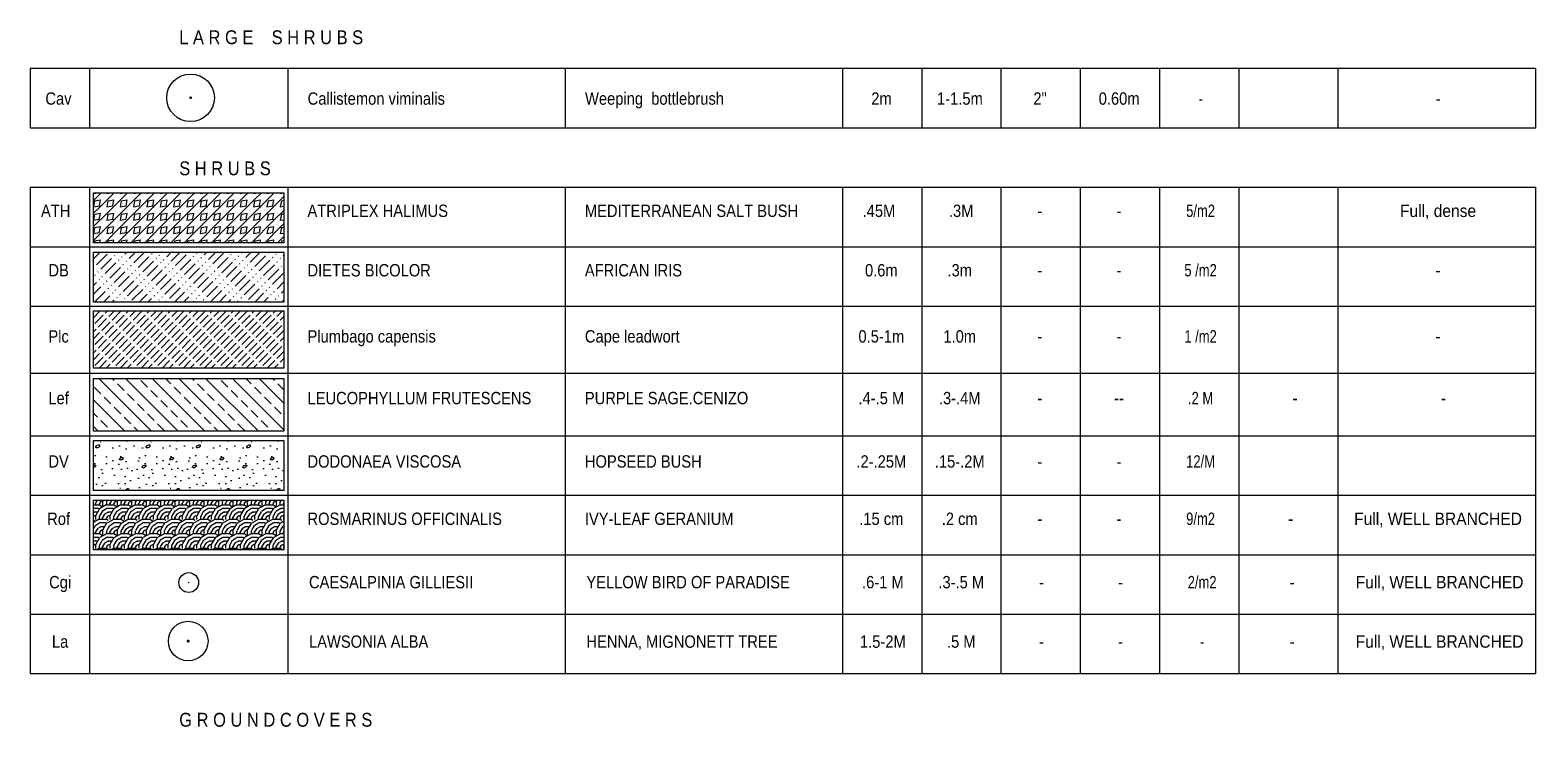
# Model space of a CAD drawing. Extents: x -2743 to -1606, y 314 to 679.
# Drawn here: x -2607.2 to -2531.2, y 504.1 to 539.3 of the extents above; entities that cross this region are included whole.
import ezdxf
from ezdxf.enums import TextEntityAlignment as Align

# ---------------------------------------------------------------- set-up
doc = ezdxf.new("R2010")
doc.units = 0
doc.header["$MEASUREMENT"] = 0
for name, color, linetype in [('ATRIPLEX HALIMUS-BO', 92, 'Continuous'), ('ATRIPLEX HALIMUS-HA', 109, 'Continuous'), ('DIETES BICOLOR-BO', 92, 'Continuous'), ('DIETES BICOLOR-HA', 109, 'Continuous'), ('DODONAEA VISCOSA-HA', 109, 'Continuous'), ('L-ANNO-SCHD-TEXT', 109, 'Continuous'), ('L-PLNT-TAB', 1, 'Continuous'), ('L-PLNT-tree5m', 71, 'Continuous'), ('L-PLNT-txt', 54, 'Continuous'), ('LEUCOPHYLLUM FRUTESCENS-BO', 92, 'Continuous'), ('LEUCOPHYLLUM FRUTESCENS-HA', 109, 'Continuous'), ('LK-SHRB-035M', 123, 'Continuous'), ('LK-SHRB-TRNK', 15, 'Continuous'), ('Plumbago capensis-bo', 92, 'Continuous'), ('Plumbago capensis-ha', 109, 'Continuous'), ('ROSMARINUS OFFICINALIS-BO', 92, 'Continuous'), ('ROSMARINUS OFFICINALIS-HA', 109, 'Continuous')]:
    doc.layers.add(name, color=color, linetype=linetype)
doc.styles.add('PLNT-LEG', font='arial.ttf', dxfattribs={"width": 0.85})

# ---------------------------------------------------------------- blocks, each defined once
blk = doc.blocks.new('LAFX-SHRUB-LRG-001')
at = {"layer": 'LK-SHRB-035M'}
blk.add_circle((0, 0), 0.5, dxfattribs=at)
at = {"layer": 'LK-SHRB-TRNK', "const_width": 0.0375}
blk.add_lwpolyline([(-0.01875, 0, 1), (0.01875, 0, 1)], format="xyb", close=True, dxfattribs=at)
blk = doc.blocks.new('PL-TAB')
at = {"style": 'PLNT-LEG'}
for tag, width, p in [('ABRV.', 0.85, (1.439, 0)), ('SYMBOL', 0.85, (7.527, 0)), ('HEIGHT', 0.85, (42.963, 0)), ('SPREAD', 0.85, (46.921, 0)), ('CALIBER', 0.85, (50.966, 0)), ('ROOTS', 0.85, (54.958, 0)), ('SPACING', 0.75, (59.078, 0)), ('QUANTITY', 0.9, (63.622, 0)), ('REMARKS', 0.9, (69.211, 0))]:
    blk.add_attdef(tag, text='', height=0.625, dxfattribs=dict(at, width=width)).set_placement(p, align=Align.CENTER)
at = {"style": 'PLNT-LEG', "width": 0.85}
for tag, p in [('BOTANICAL-NAME', (14, 0)), ('COMMON-NAME', (28, 0))]:
    blk.add_attdef(tag, p, '', height=0.625, dxfattribs=at)
blk = doc.blocks.new('PL-B-LA-PL-TAB')
at = {"style": 'PLNT-LEG'}
for tag, width, p in [('ABRV.', 0.85, (1.439, 0)), ('SYMBOL', 0.85, (7.527, 0)), ('HEIGHT', 0.85, (42.963, 0)), ('SPREAD', 0.85, (46.921, 0)), ('CALIBER', 0.85, (50.966, 0)), ('ROOTS', 0.85, (54.958, 0)), ('SPACING', 0.75, (59.078, 0)), ('QUANTITY', 0.9, (63.622, 0)), ('REMARKS', 0.9, (69.211, 0))]:
    blk.add_attdef(tag, text='', height=0.625, dxfattribs=dict(at, width=width)).set_placement(p, align=Align.CENTER)
at = {"style": 'PLNT-LEG', "width": 0.85}
for tag, p in [('BOTANICAL-NAME', (14, 0)), ('COMMON-NAME', (28, 0))]:
    blk.add_attdef(tag, p, '', height=0.625, dxfattribs=at)
blk = doc.blocks.new('LAFX-TREE-SIMP-0002')
for radius in [1.2, 0.04]:
    blk.add_circle((-2599.094, 528.277), radius)

msp = doc.modelspace()

# ---------------------------------------------------------------- hatches: boundary and pattern name
at = {"layer": 'ATRIPLEX HALIMUS-HA'}
h = msp.add_hatch(dxfattribs=at)
h.set_pattern_fill('LFX-MARBL', color=256, scale=1.905, angle=45, pattern_type=2)
h.set_pattern_definition([(45, (-2618.807, 526.664), (2e-16, 2.69408), [1.905, 0]), (45, (-2618.4837, 526.3408), (2e-16, 2.69408), [1.905, 0]), (45, (-2618.1469, 526.004), (2e-16, 2.69408), [1.905, 0]), (45, (-2617.7967, 525.6538), (2e-16, 2.69408), [1.905, 0]), (10.3048, (-2618.82041, 527.00081), (6.7351939, 1.34703395), [0.30121, -29.81949]), (79.6952, (-2618.52406, 527.05469), (4.0410959, 22.899657), [0.30121, -29.81949]), (190.3048, (-2617.12314, 526.004), (-6.7351939, -1.34703395), [0.30121, -29.81949]), (259.6952, (-2617.41949, 525.95012), (-4.0410959, -22.899657), [0.30121, -29.81949]), (190.3048, (-2617.79666, 526.67752), (-6.7351939, -1.34703395), [0.30121, -29.81949]), (259.6952, (-2618.09301, 526.62364), (-4.0410959, -22.899657), [0.30121, -29.81949]), (10.3048, (-2618.1469, 526.32729), (6.7351939, 1.34703395), [0.30121, -29.81949]), (79.6952, (-2617.85055, 526.38117), (4.0410959, 22.899657), [0.30121, -29.81949]), (45, (-2617.8505, 525.7076), (2e-16, 2.69408), [0, -1.905]), (79.6952, (-2617.85055, 525.70765), (4.0410959, 22.899657), [0.30121, -29.81949]), (190.3048, (-2618.47018, 526.67752), (-6.7351939, -1.34703395), [0.30121, -29.81949]), (45, (-2618.7665, 526.6236), (2e-16, 2.69408), [0, -1.905]), (190.3048, (-2617.79666, 526.004), (-6.7351939, -1.34703395), [0.30121, -29.81949]), (45, (-2618.093, 525.9501), (2e-16, 2.69408), [0, -1.905]), (45, (-2618.524, 526.3812), (2e-16, 2.69408), [0, -1.905]), (79.6952, (-2618.52406, 526.38117), (4.0410959, 22.899657), [0.30121, -29.81949]), (259.6952, (-2616.74597, 527.29715), (-4.0410959, -22.899657), [0.30121, -29.81949]), (10.3048, (-2616.79986, 527.00081), (6.7351939, 1.34703395), [0.30121, -29.81949]), (190.3048, (-2617.12314, 526.67752), (-6.7351939, -1.34703395), [0.30121, -29.81949]), (259.6952, (-2617.41949, 526.62364), (-4.0410959, -22.899657), [0.30121, -29.81949]), (10.3048, (-2617.47337, 526.32729), (6.7351939, 1.34703395), [0.30121, -29.81949]), (79.6952, (-2617.17703, 526.38117), (4.0410959, 22.899657), [0.30121, -29.81949]), (190.3048, (-2616.44963, 526.67752), (-6.7351939, -1.34703395), [0.30121, -29.81949]), (259.6952, (-2616.74597, 526.62364), (-4.0410959, -22.899657), [0.30121, -29.81949]), (10.3048, (-2618.1469, 527.67433), (6.7351939, 1.34703395), [0.30121, -29.81949]), (79.6952, (-2617.85055, 527.72821), (4.0410959, 22.899657), [0.30121, -29.81949]), (190.3048, (-2617.12314, 527.35104), (-6.7351939, -1.34703395), [0.30121, -29.81949]), (259.6952, (-2617.41949, 527.29715), (-4.0410959, -22.899657), [0.30121, -29.81949]), (10.3048, (-2617.47337, 527.00081), (6.7351939, 1.34703395), [0.30121, -29.81949]), (79.6952, (-2617.17703, 527.05469), (4.0410959, 22.899657), [0.30121, -29.81949]), (190.3048, (-2617.79666, 527.35104), (-6.7351939, -1.34703395), [0.30121, -29.81949]), (259.6952, (-2618.09301, 527.29715), (-4.0410959, -22.899657), [0.30121, -29.81949]), (10.3048, (-2618.1469, 527.00081), (6.7351939, 1.34703395), [0.30121, -29.81949]), (79.6952, (-2617.85055, 527.05469), (4.0410959, 22.899657), [0.30121, -29.81949]), (259.6952, (-2617.41949, 527.97067), (-4.0410959, -22.899657), [0.30121, -29.81949]), (10.3048, (-2617.47337, 527.67433), (6.7351939, 1.34703395), [0.30121, -29.81949])])
h.paths.add_polyline_path([(-2594.392, 528.573), (-2603.992, 528.573), (-2603.992, 531.093), (-2594.392, 531.093)])
at = {"layer": 'DIETES BICOLOR-HA'}
h = msp.add_hatch(dxfattribs=at)
h.set_pattern_fill('ACAD_ISO12W100', color=256, scale=0.0635, angle=45)
h.set_pattern_definition([(45, (-2617.31652, 521.17513), (-0.2245064, 0.2245064), [0.762, -0.1905, 0.03175, -0.1905, 0.03175, -0.1905])])
h.paths.add_polyline_path([(-2594.392, 525.573), (-2603.992, 525.573), (-2603.992, 528.093), (-2594.392, 528.093)])
at = {"layer": 'DODONAEA VISCOSA-HA'}
h = msp.add_hatch(dxfattribs=at)
h.set_pattern_fill('CONCCN', color=256, scale=2.54, pattern_type=2)
h.set_pattern_definition([(0, (-2728.5152, 520.7495), (2.54, 2.54), [0, -2.54]), (0, (-2729.6836, 520.851), (2.54, 2.54), [0, -2.54]), (0, (-2729.6582, 521.2575), (2.54, 2.54), [0.0254, -2.5146]), (0, (-2729.0232, 521.156), (2.54, 2.54), [0, -2.54]), (0, (-2727.8548, 521.5115), (2.54, 2.54), [0, -2.54]), (0, (-2729.4042, 521.8417), (2.54, 2.54), [0, -2.54]), (0, (-2729.9376, 521.918), (2.54, 2.54), [0, -2.54]), (0, (-2729.4042, 521.486), (2.54, 2.54), [0, -2.54]), (0, (-2729.1248, 521.6385), (2.54, 2.54), [0, -2.54]), (0, (-2729.3534, 520.6987), (2.54, 2.54), [0, -2.54]), (0, (-2728.947, 520.851), (2.54, 2.54), [0, -2.54]), (0, (-2728.4644, 521.918), (2.54, 2.54), [0, -2.54]), (0, (-2728.058, 522.1973), (2.54, 2.54), [0, -2.54]), (0, (-2729.3534, 522.6037), (2.54, 2.54), [0, -2.54]), (0, (-2729.0486, 522.1465), (2.54, 2.54), [0, -2.54]), (0, (-2728.3882, 522.502), (2.54, 2.54), [0, -2.54]), (0, (-2728.1088, 521.0543), (2.54, 2.54), [0.0254, -2.5146]), (0, (-2728.0072, 521.3845), (2.54, 2.54), [0, -2.54]), (0, (-2728.439, 521.1305), (2.54, 2.54), [0, -2.54]), (0, (-2727.804, 522.502), (2.54, 2.54), [0, -2.54]), (0, (-2728.185, 521.791), (2.54, 2.54), [0, -2.54]), (0, (-2728.312, 521.4607), (2.54, 2.54), [0, -2.54]), (0, (-2728.6676, 521.283), (2.54, 2.54), [0, -2.54]), (0, (-2729.2772, 522.2735), (2.54, 2.54), [0, -2.54]), (0, (-2729.582, 522.2227), (2.54, 2.54), [0, -2.54]), (0, (-2730.0138, 522.6545), (2.54, 2.54), [0, -2.54]), (0, (-2728.7184, 522.629), (2.54, 2.54), [0, -2.54]), (0, (-2728.7946, 522.2227), (2.54, 2.54), [0, -2.54]), (0, (-2728.7184, 521.7655), (2.54, 2.54), [0, -2.54]), (0, (-2729.7344, 521.486), (2.54, 2.54), [0, -2.54]), (0, (-2729.963, 521.1305), (2.54, 2.54), [0, -2.54]), (0, (-2730.0138, 520.7495), (2.54, 2.54), [0, -2.54]), (0, (-2728.0072, 522.0195), (2.54, 2.54), [0, -2.54]), (0, (-2727.804, 522.8323), (2.54, 2.54), [0, -2.54]), (0, (-2728.3628, 522.9085), (2.54, 2.54), [0, -2.54]), (0, (-2728.6676, 522.7815), (2.54, 2.54), [0, -2.54]), (0, (-2729.6074, 522.8577), (2.54, 2.54), [0, -2.54]), (0, (-2730.0392, 522.248), (2.54, 2.54), [0, -2.54]), (0, (-2729.709, 522.4767), (2.54, 2.54), [0, -2.54]), (45, (-2729.4042, 521.156), (0, 2.54), [0.03592, -3.55618]), (26.5651, (-2729.3788, 521.1813), (2.539998, 2.540003), [0.056797, -5.622816]), (26.5651, (-2729.328, 521.2067), (2.539998, 2.540003), [0.056797, -5.622816]), (0, (-2729.2772, 521.232), (2.54, 2.54), [0.0508, -2.4892]), (296.5651, (-2729.2264, 521.2321), (2.540003, -2.539998), [0.056797, -5.622816]), (270, (-2729.201, 521.1813), (2.54, -2.54), [0.0254, -2.5146]), (213.6901, (-2729.201, 521.1559), (-2.5399977, -2.5400005), [0.091582, -9.06652]), (225, (-2729.2772, 521.1051), (-3e-16, -2.54), [0.03592, -3.55618]), (153.4349, (-2729.3026, 521.0797), (-2.54, 1e-06), [0.056797, -5.622816]), (135, (-2729.3534, 521.1051), (-2.54, 0), [0.03592, -3.55618]), (135, (-2729.3788, 521.1305), (-2.54, 0), [0.03592, -3.55618]), (270, (-2728.1596, 520.902), (2.54, -2.54), [0.0508, -2.4892]), (45, (-2728.312, 520.8511), (0, 2.54), [0.03592, -3.55618]), (225, (-2728.1596, 520.8257), (-3e-16, -2.54), [0.07184, -3.52026]), (180, (-2728.2612, 520.7495), (-2.54, -2.54), [0.0508, -2.4892]), (90, (-2728.3374, 520.775), (-2.54, 2.54), [0.0254, -2.5146]), (135, (-2728.312, 520.7495), (-2.54, 0), [0.03592, -3.55618]), (63.4349, (-2728.3374, 520.8003), (1e-06, 2.54), [0.056797, -5.622816]), (206.5651, (-2728.2104, 520.7749), (-2.539998, -2.540003), [0.056797, -5.622816]), (270, (-2728.1596, 520.851), (2.54, -2.54), [0.0254, -2.5146]), (0, (-2728.2104, 520.902), (2.54, 2.54), [0.0508, -2.4892]), (18.4349, (-2728.2866, 520.8765), (5.080001, 2.539996), [0.080322, -7.951864]), (296.5651, (-2728.3628, 522.4259), (2.540003, -2.539998), [0.056797, -5.622816]), (45, (-2728.5152, 522.3751), (0, 2.54), [0.03592, -3.55618]), (225, (-2728.3628, 522.3497), (-3e-16, -2.54), [0.07184, -3.52026]), (153.4349, (-2728.4644, 522.2735), (-2.54, 1e-06), [0.056797, -5.622816]), (90, (-2728.5406, 522.299), (-2.54, 2.54), [0.0254, -2.5146]), (180, (-2728.5152, 522.299), (-2.54, -2.54), [0.0254, -2.5146]), (63.4349, (-2728.5406, 522.3243), (1e-06, 2.54), [0.056797, -5.622816]), (206.5651, (-2728.4136, 522.2989), (-2.539998, -2.540003), [0.056797, -5.622816]), (225, (-2728.3374, 522.3751), (-3e-16, -2.54), [0.03592, -3.55618]), (0, (-2728.4136, 522.426), (2.54, 2.54), [0.0508, -2.4892]), (18.4349, (-2728.4898, 522.4005), (5.080001, 2.539996), [0.080322, -7.951864]), (315, (-2729.5312, 522.807), (2.54, -6e-16), [0.03592, -3.55618]), (45, (-2729.6582, 522.7561), (0, 2.54), [0.03592, -3.55618]), (225, (-2729.5058, 522.7307), (-3e-16, -2.54), [0.07184, -3.52026]), (180, (-2729.6074, 522.68), (-2.54, -2.54), [0.0508, -2.4892]), (90, (-2729.6836, 522.7053), (-2.54, 2.54), [0.0254, -2.5146]), (135, (-2729.6582, 522.68), (-2.54, 0), [0.03592, -3.55618]), (45, (-2729.6836, 522.7307), (0, 2.54), [0.03592, -3.55618]), (180, (-2729.5566, 522.68), (-2.54, -2.54), [0.0508, -2.4892]), (270, (-2729.5058, 522.7815), (2.54, -2.54), [0.0508, -2.4892]), (0, (-2729.582, 522.807), (2.54, 2.54), [0.0508, -2.4892]), (26.5651, (-2729.6328, 522.7815), (2.539998, 2.540003), [0.056797, -5.622816])])
h.paths.add_polyline_path([(-2594.392, 516.061), (-2603.992, 516.061), (-2603.992, 518.581), (-2594.392, 518.581)])
at = {"layer": 'LEUCOPHYLLUM FRUTESCENS-HA'}
h = msp.add_hatch(dxfattribs=at)
h.set_pattern_fill('ANSI33', color=256, scale=3.81, angle=90)
h.set_pattern_definition([(135, (-2717.7814, 525.3154), (-0.673519, -0.673519), []), (135, (-2717.7814, 525.989), (-0.673519, -0.673519), [0.47625, -0.238125])])
h.paths.add_polyline_path([(-2594.392, 519.053), (-2603.992, 519.053), (-2603.992, 521.713), (-2594.392, 521.713)])
at = {"layer": 'Plumbago capensis-ha'}
h = msp.add_hatch(dxfattribs=at)
h.set_pattern_fill('ACAD_ISO02W100', color=256, scale=0.05, angle=45, style=0)
h.set_pattern_definition([(44.999999998, (-645843.9459, -812906.93158), (-0.17677669529, 0.1767766953), [0.6, -0.15])])
h.paths.add_polyline_path([(-2594.392, 522.237), (-2603.992, 522.237), (-2603.992, 525.14), (-2594.392, 525.14)])
at = {"layer": 'ROSMARINUS OFFICINALIS-HA'}
h = msp.add_hatch(dxfattribs=at)
h.set_pattern_fill('LFX-ENGINE', color=256, scale=1.4605, pattern_type=2)
h.set_pattern_definition([(90, (-2741.92, 524.0861), (-1.4605, 1.4605), [0.102235, -1.358265]), (209.0546, (-2741.74471, 524.81635), (-10.22350056, -5.84200004), [0.300736, -14.736033]), (180, (-2741.3504, 524.8164), (-1.4605, -1.4605), [0.394335, -1.066165]), (147.5288, (-2741.18972, 524.71412), (-11.68399818, 7.3025019), [0.190426, -18.852165]), (236.3099, (-2741.9492, 524.48044), (-1.460502, -2.9209994), [0.105318, -5.160589]), (212.9052, (-2741.7009, 524.64109), (20.44700983, 13.144485506), [0.295729, -29.277142]), (180, (-2741.4088, 524.6411), (-1.4605, -1.4605), [0.2921, -1.1684]), (146.3099, (-2741.365, 524.6119), (-2.9209994, 1.460502), [0.05266, -5.213249]), (270, (-2741.92, 524.1883), (1.4605, -1.4605), [0.102235, -1.358265]), (237.5288, (-2741.81774, 524.34899), (-7.3025019, -11.68399818), [0.190426, -18.852165]), (210.2564, (-2741.64248, 524.45123), (10.22350359, 5.84199253), [0.202899, -20.087016]), (180, (-2741.4526, 524.4512), (-1.4605, -1.4605), [0.189865, -1.270635]), (270, (-2741.7301, 524.1299), (1.4605, -1.4605), [0.043815, -1.416685]), (243.4349, (-2741.6863, 524.21755), (1.460502, 1.4604988), [0.097973, -3.167804]), (213.6901, (-2741.59866, 524.27597), (2.9209994, 1.460502), [0.105318, -5.160589]), (180, (-2741.5548, 524.276), (-1.4605, -1.4605), [0.043815, -1.416685]), (180, (-2741.92, 523.5457), (-1.4605, -1.4605), [0.043815, -1.416685]), (213.6901, (-2741.9638, 523.5457), (2.9209994, 1.460502), [0.05266, -5.213249]), (180, (-2741.8177, 523.721), (-1.4605, -1.4605), [0.189865, -1.270635]), (146.3099, (-2741.7301, 523.88163), (-2.9209994, 1.460502), [0.05266, -5.213249]), (180, (-2741.7739, 523.9108), (-1.4605, -1.4605), [0.23368, -1.22682]), (147.5288, (-2741.55485, 523.98387), (-11.68399818, 7.3025019), [0.190426, -18.852165]), (180, (-2741.7155, 524.0861), (-1.4605, -1.4605), [0.2921, -1.1684]), (90, (-2741.5548, 523.3559), (-1.4605, 1.4605), [0.102235, -1.358265]), (270, (-2741.92, 523.5457), (1.4605, -1.4605), [0.189865, -1.270635]), (239.7436, (-2741.7155, 523.89624), (-5.84199253, -10.22350359), [0.405798, -19.884116]), (209.4759, (-2741.37959, 524.0861), (23.367998139, 13.144504118), [0.38586, -38.200098]), (180, (-2740.9853, 524.0861), (-1.4605, -1.4605), [0.394335, -1.066165]), (147.5288, (-2740.8246, 523.98387), (-11.68399818, 7.3025019), [0.190426, -18.852165]), (270, (-2741.7301, 523.5019), (1.4605, -1.4605), [0.14605, -1.31445]), (239.5345, (-2741.58406, 523.75019), (-10.22348593, -17.526007417), [0.288056, -28.517507]), (212.9052, (-2741.33577, 523.91084), (20.44700983, 13.144485506), [0.295729, -29.277142]), (180, (-2741.0437, 523.9108), (-1.4605, -1.4605), [0.2921, -1.1684]), (146.3099, (-2740.99986, 523.88163), (-2.9209994, 1.460502), [0.05266, -5.213249]), (270, (-2741.5548, 523.4581), (1.4605, -1.4605), [0.102235, -1.358265]), (237.5288, (-2741.45261, 523.61874), (-7.3025019, -11.68399818), [0.190426, -18.852165]), (210.2564, (-2741.27735, 523.72098), (10.22350359, 5.84199253), [0.202899, -20.087016]), (180, (-2741.0875, 523.721), (-1.4605, -1.4605), [0.189865, -1.270635]), (270, (-2741.365, 523.3997), (1.4605, -1.4605), [0.043815, -1.416685]), (243.4349, (-2741.32117, 523.4873), (1.460502, 1.4604988), [0.097973, -3.167804]), (213.6901, (-2741.23354, 523.5457), (2.9209994, 1.460502), [0.105318, -5.160589]), (180, (-2741.1897, 523.5457), (-1.4605, -1.4605), [0.043815, -1.416685]), (180, (-2740.8246, 524.276), (-1.4605, -1.4605), [0.043815, -1.416685]), (213.6901, (-2740.8684, 524.27597), (2.9209994, 1.460502), [0.105318, -5.160589]), (243.4349, (-2740.95604, 524.21755), (1.460502, 1.4604988), [0.097973, -3.167804]), (270, (-2740.9999, 524.1299), (1.4605, -1.4605), [0.043815, -1.416685]), (180, (-2740.7224, 524.4512), (-1.4605, -1.4605), [0.189865, -1.270635]), (210.2564, (-2740.91223, 524.45123), (10.22350359, 5.84199253), [0.202899, -20.087016]), (237.5288, (-2741.08749, 524.34899), (-7.3025019, -11.68399818), [0.190426, -18.852165]), (270, (-2741.1897, 524.1883), (1.4605, -1.4605), [0.102235, -1.358265]), (146.3099, (-2740.63473, 524.6119), (-2.9209994, 1.460502), [0.05266, -5.213249]), (180, (-2740.6785, 524.6411), (-1.4605, -1.4605), [0.2921, -1.1684]), (212.9052, (-2740.97065, 524.64109), (20.44700983, 13.144485506), [0.295729, -29.277142]), (239.5345, (-2741.21893, 524.48044), (-10.22348593, -17.526007417), [0.288056, -28.517507]), (270, (-2741.365, 524.2322), (1.4605, -1.4605), [0.14605, -1.31445]), (149.0362, (-2740.5471, 524.77254), (4.3814971, -2.92100363), [0.085162, -8.430944]), (180, (-2740.6201, 524.8164), (-1.4605, -1.4605), [0.394335, -1.066165]), (209.4759, (-2741.01446, 524.81635), (23.367998139, 13.144504118), [0.38586, -38.200098]), (239.7436, (-2741.35038, 524.62649), (-5.84199253, -10.22350359), [0.405798, -19.884116]), (270, (-2741.5548, 524.276), (1.4605, -1.4605), [0.2921, -1.1684]), (90, (-2741.1897, 524.0861), (-1.4605, 1.4605), [0.102235, -1.358265]), (90, (-2740.8246, 523.3559), (-1.4605, 1.4605), [0.102235, -1.358265]), (270, (-2741.1897, 523.5457), (1.4605, -1.4605), [0.189865, -1.270635]), (239.7436, (-2740.98525, 523.89624), (-5.84199253, -10.22350359), [0.405798, -19.884116]), (209.4759, (-2740.64934, 524.0861), (23.367998139, 13.144504118), [0.38586, -38.200098]), (180, (-2740.5471, 524.0861), (-1.4605, -1.4605), [0.102235, -1.358265]), (270, (-2740.9999, 523.5019), (1.4605, -1.4605), [0.14605, -1.31445]), (239.5345, (-2740.85381, 523.75019), (-10.22348593, -17.526007417), [0.288056, -28.517507]), (212.9052, (-2740.60552, 523.91084), (20.44700983, 13.144485506), [0.295729, -29.277142]), (180, (-2740.5471, 523.9108), (-1.4605, -1.4605), [0.05842, -1.40208]), (270, (-2740.8246, 523.4581), (1.4605, -1.4605), [0.102235, -1.358265]), (237.5288, (-2740.72236, 523.61874), (-7.3025019, -11.68399818), [0.190426, -18.852165]), (210.2564, (-2740.5471, 523.72098), (10.22350359, 5.84199253), [0.202899, -20.087016]), (0, (-2740.5471, 523.721), (1.4605, 1.4605), [0, -1.4605]), (270, (-2740.6347, 523.3997), (1.4605, -1.4605), [0.043815, -1.416685]), (243.4349, (-2740.5909, 523.4873), (1.460502, 1.4604988), [0.097973, -3.167804]), (213.6901, (-2740.5471, 523.5165), (2.9209994, 1.460502), [0.05266, -5.213249]), (241.3895, (-2740.5471, 524.39281), (7.30250979, 13.14449489), [0.183001, -18.117012]), (270, (-2740.6347, 524.2322), (1.4605, -1.4605), [0.14605, -1.31445]), (210.9638, (-2740.5471, 524.6703), (-4.3814971, -2.92100363), [0.085162, -8.430944]), (239.7436, (-2740.62013, 524.62649), (-5.84199253, -10.22350359), [0.405798, -19.884116]), (270, (-2740.8246, 524.276), (1.4605, -1.4605), [0.2921, -1.1684])])
h.paths.add_polyline_path([(-2594.392, 513.061), (-2603.992, 513.061), (-2603.992, 515.581), (-2594.392, 515.581)])

# ---------------------------------------------------------------- linework, layer by layer
at = {"layer": 'ATRIPLEX HALIMUS-BO'}
msp.add_lwpolyline([(-2594.392, 528.573), (-2603.992, 528.573), (-2603.992, 531.093), (-2594.392, 531.093)], close=True, dxfattribs=at)
at = {"layer": 'DIETES BICOLOR-BO'}
for points in [[(-2594.392, 525.573), (-2603.992, 525.573), (-2603.992, 528.093), (-2594.392, 528.093)], [(-2594.392, 516.061), (-2603.992, 516.061), (-2603.992, 518.581), (-2594.392, 518.581)]]:
    msp.add_lwpolyline(points, close=True, dxfattribs=at)
at = {"layer": 'L-PLNT-TAB'}
for p, q in [((-2607.192, 531.369), (-2531.192, 531.369)), ((-2607.192, 531.369), (-2607.192, 506.821)), ((-2531.192, 506.821), (-2531.192, 531.369)), ((-2531.192, 525.304), (-2531.192, 525.369)), ((-2607.192, 521.992), (-2531.192, 521.992)), ((-2607.192, 518.821), (-2531.192, 518.821)), ((-2607.192, 509.821), (-2531.192, 509.821))]:
    msp.add_line(p, q, dxfattribs=at)
for points in [[(-2531.192, 534.363), (-2531.192, 537.363), (-2607.192, 537.363), (-2607.192, 534.363), (-2531.192, 534.363)], [(-2604.192, 537.363), (-2604.192, 534.363)], [(-2594.192, 537.363), (-2594.192, 534.363)], [(-2580.192, 537.363), (-2580.192, 534.363)], [(-2566.192, 537.363), (-2566.192, 534.363)], [(-2562.192, 537.363), (-2562.192, 534.363)], [(-2558.192, 537.363), (-2558.192, 534.363)], [(-2554.192, 537.363), (-2554.192, 534.363)], [(-2550.192, 537.363), (-2550.192, 534.363)], [(-2546.192, 537.363), (-2546.192, 534.363)], [(-2541.192, 537.363), (-2541.192, 534.363)], [(-2604.192, 531.369), (-2604.192, 506.821)], [(-2594.192, 531.369), (-2594.192, 506.821)], [(-2580.192, 531.369), (-2580.192, 506.821)], [(-2566.192, 531.369), (-2566.192, 506.821)], [(-2562.192, 531.369), (-2562.192, 506.821)], [(-2558.192, 531.369), (-2558.192, 506.821)], [(-2554.192, 531.369), (-2554.192, 506.821)], [(-2550.192, 531.369), (-2550.192, 506.821)], [(-2546.192, 531.369), (-2546.192, 506.821)], [(-2541.192, 531.369), (-2541.192, 506.821)], [(-2607.192, 528.369), (-2531.192, 528.369)], [(-2607.192, 525.369), (-2531.192, 525.369)], [(-2607.192, 515.821), (-2531.192, 515.821)], [(-2607.192, 512.821), (-2531.192, 512.821)], [(-2607.192, 506.821), (-2531.192, 506.821)]]:
    msp.add_lwpolyline(points, dxfattribs=at)
at = {"layer": 'LEUCOPHYLLUM FRUTESCENS-BO'}
msp.add_lwpolyline([(-2594.392, 519.053), (-2603.992, 519.053), (-2603.992, 521.713), (-2594.392, 521.713)], close=True, dxfattribs=at)
at = {"layer": 'Plumbago capensis-bo'}
msp.add_lwpolyline([(-2594.392, 522.237), (-2603.992, 522.237), (-2603.992, 525.14), (-2594.392, 525.14)], close=True, dxfattribs=at)
at = {"layer": 'ROSMARINUS OFFICINALIS-BO'}
msp.add_lwpolyline([(-2594.392, 513.061), (-2603.992, 513.061), (-2603.992, 515.581), (-2594.392, 515.581)], close=True, dxfattribs=at)

# ---------------------------------------------------------------- block references
at = {"layer": 'L-ANNO-SCHD-TEXT'}
for p, xscale, yscale, zscale in [((-2599.186, 511.414), 0.9996984314486868, 0.9996984314486868, 0.9996984314486868), ((-2599.212, 508.46), 1.999396862897374, 1.999396862897374, 1.999396862897374)]:
    msp.add_blockref('LAFX-SHRUB-LRG-001', p, dxfattribs=dict(at, xscale=xscale, yscale=yscale, zscale=zscale))
at = {"layer": 'L-PLNT-tree5m'}
msp.add_blockref('LAFX-TREE-SIMP-0002', (0, 7.611), dxfattribs=at)
at = {"layer": 'L-PLNT-txt'}
ref = msp.add_blockref('PL-B-LA-PL-TAB', (-2607.184, 535.538), dxfattribs=at)
ref.add_attrib('REMARKS', '-', dxfattribs={"layer": '0', "height": 0.625, "rotation": 360, "style": 'PLNT-LEG', "width": 0.9}).set_placement((-2536.123, 535.538), align=Align.CENTER)
ref.add_attrib('SPACING', '-', dxfattribs={"layer": '0', "height": 0.625, "rotation": 360, "style": 'PLNT-LEG', "width": 0.75}).set_placement((-2548.107, 535.538), align=Align.CENTER)
ref.add_attrib('ROOTS', '0.60m', dxfattribs={"layer": '0', "height": 0.625, "rotation": 360, "style": 'PLNT-LEG', "width": 0.85}).set_placement((-2552.227, 535.538), align=Align.CENTER)
ref.add_attrib('CALIBER', '2"', dxfattribs={"layer": '0', "height": 0.625, "rotation": 360, "style": 'PLNT-LEG', "width": 0.85}).set_placement((-2556.219, 535.538), align=Align.CENTER)
ref.add_attrib('SPREAD', '1-1.5m', dxfattribs={"layer": '0', "height": 0.625, "rotation": 360, "style": 'PLNT-LEG', "width": 0.85}).set_placement((-2560.264, 535.538), align=Align.CENTER)
ref.add_attrib('HEIGHT', '2m', dxfattribs={"layer": '0', "height": 0.625, "rotation": 360, "style": 'PLNT-LEG', "width": 0.85}).set_placement((-2564.221, 535.538), align=Align.CENTER)
ref.add_attrib('COMMON-NAME', 'Weeping  bottlebrush', (-2579.184, 535.538), dxfattribs={"layer": '0', "height": 0.625, "rotation": 360, "style": 'PLNT-LEG', "width": 0.85})
ref.add_attrib('BOTANICAL-NAME', 'Callistemon viminalis', (-2593.184, 535.538), dxfattribs={"layer": '0', "height": 0.625, "rotation": 360, "style": 'PLNT-LEG', "width": 0.85})
ref.add_attrib('ABRV.', 'Cav', dxfattribs={"layer": '0', "height": 0.625, "rotation": 360, "style": 'PLNT-LEG', "width": 0.85}).set_placement((-2605.761, 535.538), align=Align.CENTER)
ref = msp.add_blockref('PL-TAB', (-2607.192, 529.869), dxfattribs=at)
ref.add_attrib('REMARKS', 'Full, dense', dxfattribs={"layer": '0', "height": 0.625, "rotation": 360, "style": 'PLNT-LEG', "width": 0.9}).set_placement((-2536.131, 529.869), align=Align.CENTER)
ref.add_attrib('SPACING', '5/m2', dxfattribs={"layer": '0', "height": 0.625, "rotation": 360, "style": 'PLNT-LEG', "width": 0.75}).set_placement((-2548.115, 529.869), align=Align.CENTER)
ref.add_attrib('ROOTS', '-', dxfattribs={"layer": '0', "height": 0.625, "rotation": 360, "style": 'PLNT-LEG', "width": 0.85}).set_placement((-2552.234, 529.869), align=Align.CENTER)
ref.add_attrib('CALIBER', '-', dxfattribs={"layer": '0', "height": 0.625, "rotation": 360, "style": 'PLNT-LEG', "width": 0.85}).set_placement((-2556.226, 529.869), align=Align.CENTER)
ref.add_attrib('SPREAD', '.3M', dxfattribs={"layer": '0', "height": 0.625, "rotation": 360, "style": 'PLNT-LEG', "width": 0.85}).set_placement((-2560.2, 529.869), align=Align.CENTER)
ref.add_attrib('HEIGHT', '.45M', dxfattribs={"layer": '0', "height": 0.625, "rotation": 360, "style": 'PLNT-LEG', "width": 0.85}).set_placement((-2564.349, 529.869), align=Align.CENTER)
ref.add_attrib('COMMON-NAME', 'MEDITERRANEAN SALT BUSH', (-2579.192, 529.869), dxfattribs={"layer": '0', "height": 0.625, "rotation": 360, "style": 'PLNT-LEG', "width": 0.85})
ref.add_attrib('BOTANICAL-NAME', 'ATRIPLEX HALIMUS', (-2593.192, 529.869), dxfattribs={"layer": '0', "height": 0.625, "rotation": 360, "style": 'PLNT-LEG', "width": 0.85})
ref.add_attrib('ABRV.', 'ATH', dxfattribs={"layer": '0', "height": 0.625, "rotation": 360, "style": 'PLNT-LEG', "width": 0.85}).set_placement((-2605.902, 529.869), align=Align.CENTER)
ref = msp.add_blockref('PL-TAB', (-2607.192, 526.869), dxfattribs=at)
ref.add_attrib('REMARKS', '-', dxfattribs={"layer": '0', "height": 0.625, "rotation": 360, "style": 'PLNT-LEG', "width": 0.9}).set_placement((-2536.131, 526.869), align=Align.CENTER)
ref.add_attrib('SPACING', '5 /m2', dxfattribs={"layer": '0', "height": 0.625, "rotation": 360, "style": 'PLNT-LEG', "width": 0.75}).set_placement((-2548.115, 526.869), align=Align.CENTER)
ref.add_attrib('ROOTS', '-', dxfattribs={"layer": '0', "height": 0.625, "rotation": 360, "style": 'PLNT-LEG', "width": 0.85}).set_placement((-2552.234, 526.869), align=Align.CENTER)
ref.add_attrib('CALIBER', '-', dxfattribs={"layer": '0', "height": 0.625, "rotation": 360, "style": 'PLNT-LEG', "width": 0.85}).set_placement((-2556.226, 526.869), align=Align.CENTER)
ref.add_attrib('SPREAD', '.3m', dxfattribs={"layer": '0', "height": 0.625, "rotation": 360, "style": 'PLNT-LEG', "width": 0.85}).set_placement((-2560.272, 526.869), align=Align.CENTER)
ref.add_attrib('HEIGHT', '0.6m', dxfattribs={"layer": '0', "height": 0.625, "rotation": 360, "style": 'PLNT-LEG', "width": 0.85}).set_placement((-2564.229, 526.869), align=Align.CENTER)
ref.add_attrib('COMMON-NAME', 'AFRICAN IRIS', (-2579.192, 526.869), dxfattribs={"layer": '0', "height": 0.625, "rotation": 360, "style": 'PLNT-LEG', "width": 0.85})
ref.add_attrib('BOTANICAL-NAME', 'DIETES BICOLOR', (-2593.192, 526.869), dxfattribs={"layer": '0', "height": 0.625, "rotation": 360, "style": 'PLNT-LEG', "width": 0.85})
ref.add_attrib('ABRV.', 'DB', dxfattribs={"layer": '0', "height": 0.625, "rotation": 360, "style": 'PLNT-LEG', "width": 0.85}).set_placement((-2605.754, 526.869), align=Align.CENTER)
ref = msp.add_blockref('PL-TAB', (-2607.192, 523.531), dxfattribs=at)
ref.add_attrib('REMARKS', '-', dxfattribs={"layer": '0', "height": 0.625, "rotation": 360, "style": 'PLNT-LEG', "width": 0.9}).set_placement((-2536.131, 523.531), align=Align.CENTER)
ref.add_attrib('SPACING', '1 /m2', dxfattribs={"layer": '0', "height": 0.625, "rotation": 360, "style": 'PLNT-LEG', "width": 0.75}).set_placement((-2548.115, 523.531), align=Align.CENTER)
ref.add_attrib('ROOTS', '-', dxfattribs={"layer": '0', "height": 0.625, "rotation": 360, "style": 'PLNT-LEG', "width": 0.85}).set_placement((-2552.234, 523.531), align=Align.CENTER)
ref.add_attrib('CALIBER', '-', dxfattribs={"layer": '0', "height": 0.625, "rotation": 360, "style": 'PLNT-LEG', "width": 0.85}).set_placement((-2556.226, 523.531), align=Align.CENTER)
ref.add_attrib('SPREAD', '1.0m', dxfattribs={"layer": '0', "height": 0.625, "rotation": 360, "style": 'PLNT-LEG', "width": 0.85}).set_placement((-2560.272, 523.531), align=Align.CENTER)
ref.add_attrib('HEIGHT', '0.5-1m', dxfattribs={"layer": '0', "height": 0.625, "rotation": 360, "style": 'PLNT-LEG', "width": 0.85}).set_placement((-2564.229, 523.531), align=Align.CENTER)
ref.add_attrib('COMMON-NAME', 'Cape leadwort', (-2579.192, 523.531), dxfattribs={"layer": '0', "height": 0.625, "rotation": 360, "style": 'PLNT-LEG', "width": 0.85})
ref.add_attrib('BOTANICAL-NAME', 'Plumbago capensis', (-2593.192, 523.531), dxfattribs={"layer": '0', "height": 0.625, "rotation": 360, "style": 'PLNT-LEG', "width": 0.85})
ref.add_attrib('ABRV.', 'Plc', dxfattribs={"layer": '0', "height": 0.625, "rotation": 360, "style": 'PLNT-LEG', "width": 0.85}).set_placement((-2605.754, 523.531), align=Align.CENTER)
ref = msp.add_blockref('PL-TAB', (-2607.192, 520.415), dxfattribs=at)
ref.add_attrib('REMARKS', '-', dxfattribs={"layer": '0', "height": 0.625, "rotation": 360, "style": 'PLNT-LEG', "width": 0.9}).set_placement((-2535.854, 520.415), align=Align.CENTER)
ref.add_attrib('QUANTITY', '-', dxfattribs={"layer": '0', "height": 0.625, "rotation": 360, "style": 'PLNT-LEG', "width": 0.9}).set_placement((-2543.349, 520.415), align=Align.CENTER)
ref.add_attrib('SPACING', '.2 M', dxfattribs={"layer": '0', "height": 0.625, "rotation": 360, "style": 'PLNT-LEG', "width": 0.75}).set_placement((-2548.115, 520.415), align=Align.CENTER)
ref.add_attrib('ROOTS', '--', dxfattribs={"layer": '0', "height": 0.625, "rotation": 360, "style": 'PLNT-LEG', "width": 0.85}).set_placement((-2552.234, 520.415), align=Align.CENTER)
ref.add_attrib('CALIBER', '-', dxfattribs={"layer": '0', "height": 0.625, "rotation": 360, "style": 'PLNT-LEG', "width": 0.85}).set_placement((-2556.226, 520.415), align=Align.CENTER)
ref.add_attrib('SPREAD', '.3-.4M', dxfattribs={"layer": '0', "height": 0.625, "rotation": 360, "style": 'PLNT-LEG', "width": 0.85}).set_placement((-2560.272, 520.415), align=Align.CENTER)
ref.add_attrib('HEIGHT', '.4-.5 M', dxfattribs={"layer": '0', "height": 0.625, "rotation": 360, "style": 'PLNT-LEG', "width": 0.85}).set_placement((-2564.229, 520.415), align=Align.CENTER)
ref.add_attrib('COMMON-NAME', 'PURPLE SAGE.CENIZO', (-2579.192, 520.415), dxfattribs={"layer": '0', "height": 0.625, "rotation": 360, "style": 'PLNT-LEG', "width": 0.85})
ref.add_attrib('BOTANICAL-NAME', 'LEUCOPHYLLUM FRUTESCENS', (-2593.192, 520.415), dxfattribs={"layer": '0', "height": 0.625, "rotation": 360, "style": 'PLNT-LEG', "width": 0.85})
ref.add_attrib('ABRV.', 'Lef', dxfattribs={"layer": '0', "height": 0.625, "rotation": 360, "style": 'PLNT-LEG', "width": 0.85}).set_placement((-2605.754, 520.415), align=Align.CENTER)
ref = msp.add_blockref('PL-TAB', (-2607.192, 517.215), dxfattribs=at)
ref.add_attrib('SPACING', '12/M', dxfattribs={"layer": '0', "height": 0.625, "style": 'PLNT-LEG', "width": 0.75}).set_placement((-2548.115, 517.215), align=Align.CENTER)
ref.add_attrib('ROOTS', '-', dxfattribs={"layer": '0', "height": 0.625, "style": 'PLNT-LEG', "width": 0.85}).set_placement((-2552.234, 517.215), align=Align.CENTER)
ref.add_attrib('CALIBER', '-', dxfattribs={"layer": '0', "height": 0.625, "style": 'PLNT-LEG', "width": 0.85}).set_placement((-2556.226, 517.215), align=Align.CENTER)
ref.add_attrib('SPREAD', '.15-.2M', dxfattribs={"layer": '0', "height": 0.625, "style": 'PLNT-LEG', "width": 0.85}).set_placement((-2560.272, 517.215), align=Align.CENTER)
ref.add_attrib('HEIGHT', '.2-.25M', dxfattribs={"layer": '0', "height": 0.625, "style": 'PLNT-LEG', "width": 0.85}).set_placement((-2564.229, 517.215), align=Align.CENTER)
ref.add_attrib('COMMON-NAME', 'HOPSEED BUSH', (-2579.192, 517.215), dxfattribs={"layer": '0', "height": 0.625, "style": 'PLNT-LEG', "width": 0.85})
ref.add_attrib('BOTANICAL-NAME', 'DODONAEA VISCOSA', (-2593.192, 517.215), dxfattribs={"layer": '0', "height": 0.625, "style": 'PLNT-LEG', "width": 0.85})
ref.add_attrib('ABRV.', 'DV', dxfattribs={"layer": '0', "height": 0.625, "style": 'PLNT-LEG', "width": 0.85}).set_placement((-2605.754, 517.215), align=Align.CENTER)
ref = msp.add_blockref('PL-TAB', (-2607.192, 514.321), dxfattribs=at)
ref.add_attrib('REMARKS', 'Full, WELL BRANCHED', dxfattribs={"layer": '0', "height": 0.625, "style": 'PLNT-LEG', "width": 0.9}).set_placement((-2536.131, 514.321), align=Align.CENTER)
ref.add_attrib('QUANTITY', '-', dxfattribs={"layer": '0', "height": 0.625, "style": 'PLNT-LEG', "width": 0.9}).set_placement((-2543.57, 514.321), align=Align.CENTER)
ref.add_attrib('SPACING', '9/m2', dxfattribs={"layer": '0', "height": 0.625, "style": 'PLNT-LEG', "width": 0.75}).set_placement((-2548.115, 514.321), align=Align.CENTER)
ref.add_attrib('ROOTS', '-', dxfattribs={"layer": '0', "height": 0.625, "style": 'PLNT-LEG', "width": 0.85}).set_placement((-2552.234, 514.321), align=Align.CENTER)
ref.add_attrib('CALIBER', '-', dxfattribs={"layer": '0', "height": 0.625, "style": 'PLNT-LEG', "width": 0.85}).set_placement((-2556.226, 514.321), align=Align.CENTER)
ref.add_attrib('SPREAD', '.2 cm', dxfattribs={"layer": '0', "height": 0.625, "style": 'PLNT-LEG', "width": 0.85}).set_placement((-2560.272, 514.321), align=Align.CENTER)
ref.add_attrib('HEIGHT', '.15 cm', dxfattribs={"layer": '0', "height": 0.625, "style": 'PLNT-LEG', "width": 0.85}).set_placement((-2564.229, 514.321), align=Align.CENTER)
ref.add_attrib('COMMON-NAME', 'IVY-LEAF GERANIUM', (-2579.192, 514.321), dxfattribs={"layer": '0', "height": 0.625, "style": 'PLNT-LEG', "width": 0.85})
ref.add_attrib('BOTANICAL-NAME', 'ROSMARINUS OFFICINALIS', (-2593.192, 514.321), dxfattribs={"layer": '0', "height": 0.625, "style": 'PLNT-LEG', "width": 0.85})
ref.add_attrib('ABRV.', 'Rof', dxfattribs={"layer": '0', "height": 0.625, "style": 'PLNT-LEG', "width": 0.85}).set_placement((-2605.754, 514.321), align=Align.CENTER)
ref = msp.add_blockref('PL-TAB', (-2607.116, 511.122), dxfattribs=at)
ref.add_attrib('REMARKS', 'Full, WELL BRANCHED', dxfattribs={"layer": '0', "height": 0.625, "style": 'PLNT-LEG', "width": 0.9}).set_placement((-2536.054, 511.122), align=Align.CENTER)
ref.add_attrib('QUANTITY', '-', dxfattribs={"layer": '0', "height": 0.625, "style": 'PLNT-LEG', "width": 0.9}).set_placement((-2543.494, 511.122), align=Align.CENTER)
ref.add_attrib('SPACING', '2/m2', dxfattribs={"layer": '0', "height": 0.625, "style": 'PLNT-LEG', "width": 0.75}).set_placement((-2548.038, 511.122), align=Align.CENTER)
ref.add_attrib('ROOTS', '-', dxfattribs={"layer": '0', "height": 0.625, "style": 'PLNT-LEG', "width": 0.85}).set_placement((-2552.158, 511.122), align=Align.CENTER)
ref.add_attrib('CALIBER', '-', dxfattribs={"layer": '0', "height": 0.625, "style": 'PLNT-LEG', "width": 0.85}).set_placement((-2556.15, 511.122), align=Align.CENTER)
ref.add_attrib('SPREAD', '.3-.5 M', dxfattribs={"layer": '0', "height": 0.625, "style": 'PLNT-LEG', "width": 0.85}).set_placement((-2560.195, 511.122), align=Align.CENTER)
ref.add_attrib('HEIGHT', '.6-1 M', dxfattribs={"layer": '0', "height": 0.625, "style": 'PLNT-LEG', "width": 0.85}).set_placement((-2564.153, 511.122), align=Align.CENTER)
ref.add_attrib('COMMON-NAME', 'YELLOW BIRD OF PARADISE', (-2579.116, 511.122), dxfattribs={"layer": '0', "height": 0.625, "style": 'PLNT-LEG', "width": 0.85})
ref.add_attrib('BOTANICAL-NAME', 'CAESALPINIA GILLIESII', (-2593.116, 511.122), dxfattribs={"layer": '0', "height": 0.625, "style": 'PLNT-LEG', "width": 0.85})
ref.add_attrib('ABRV.', 'Cgi', dxfattribs={"layer": '0', "height": 0.625, "style": 'PLNT-LEG', "width": 0.85}).set_placement((-2605.677, 511.122), align=Align.CENTER)
ref = msp.add_blockref('PL-TAB', (-2607.116, 508.122), dxfattribs=at)
ref.add_attrib('REMARKS', 'Full, WELL BRANCHED', dxfattribs={"layer": '0', "height": 0.625, "style": 'PLNT-LEG', "width": 0.9}).set_placement((-2536.054, 508.122), align=Align.CENTER)
ref.add_attrib('QUANTITY', '-', dxfattribs={"layer": '0', "height": 0.625, "style": 'PLNT-LEG', "width": 0.9}).set_placement((-2543.494, 508.122), align=Align.CENTER)
ref.add_attrib('SPACING', '-', dxfattribs={"layer": '0', "height": 0.625, "style": 'PLNT-LEG', "width": 0.75}).set_placement((-2548.038, 508.122), align=Align.CENTER)
ref.add_attrib('ROOTS', '-', dxfattribs={"layer": '0', "height": 0.625, "style": 'PLNT-LEG', "width": 0.85}).set_placement((-2552.158, 508.122), align=Align.CENTER)
ref.add_attrib('CALIBER', '-', dxfattribs={"layer": '0', "height": 0.625, "style": 'PLNT-LEG', "width": 0.85}).set_placement((-2556.15, 508.122), align=Align.CENTER)
ref.add_attrib('SPREAD', '.5 M', dxfattribs={"layer": '0', "height": 0.625, "style": 'PLNT-LEG', "width": 0.85}).set_placement((-2560.195, 508.122), align=Align.CENTER)
ref.add_attrib('HEIGHT', '1.5-2M', dxfattribs={"layer": '0', "height": 0.625, "style": 'PLNT-LEG', "width": 0.85}).set_placement((-2564.153, 508.122), align=Align.CENTER)
ref.add_attrib('COMMON-NAME', 'HENNA, MIGNONETT TREE', (-2579.116, 508.122), dxfattribs={"layer": '0', "height": 0.625, "style": 'PLNT-LEG', "width": 0.85})
ref.add_attrib('BOTANICAL-NAME', 'LAWSONIA ALBA', (-2593.116, 508.122), dxfattribs={"layer": '0', "height": 0.625, "style": 'PLNT-LEG', "width": 0.85})
ref.add_attrib('ABRV.', 'La', dxfattribs={"layer": '0', "height": 0.625, "style": 'PLNT-LEG', "width": 0.85}).set_placement((-2605.677, 508.122), align=Align.CENTER)

# ---------------------------------------------------------------- texts
at = {"layer": 'L-PLNT-txt', "style": 'PLNT-LEG', "width": 0.85}
for s, p in [('L A R G E    S H R U B S', (-2599.665, 538.594)), ('S H R U B S', (-2599.665, 531.976)), ('G R O U N D C O V E R S ', (-2599.665, 504.137))]:
    msp.add_text(s, height=0.7, rotation=360, dxfattribs=at).set_placement(p)

doc.saveas('drawing.dxf')
